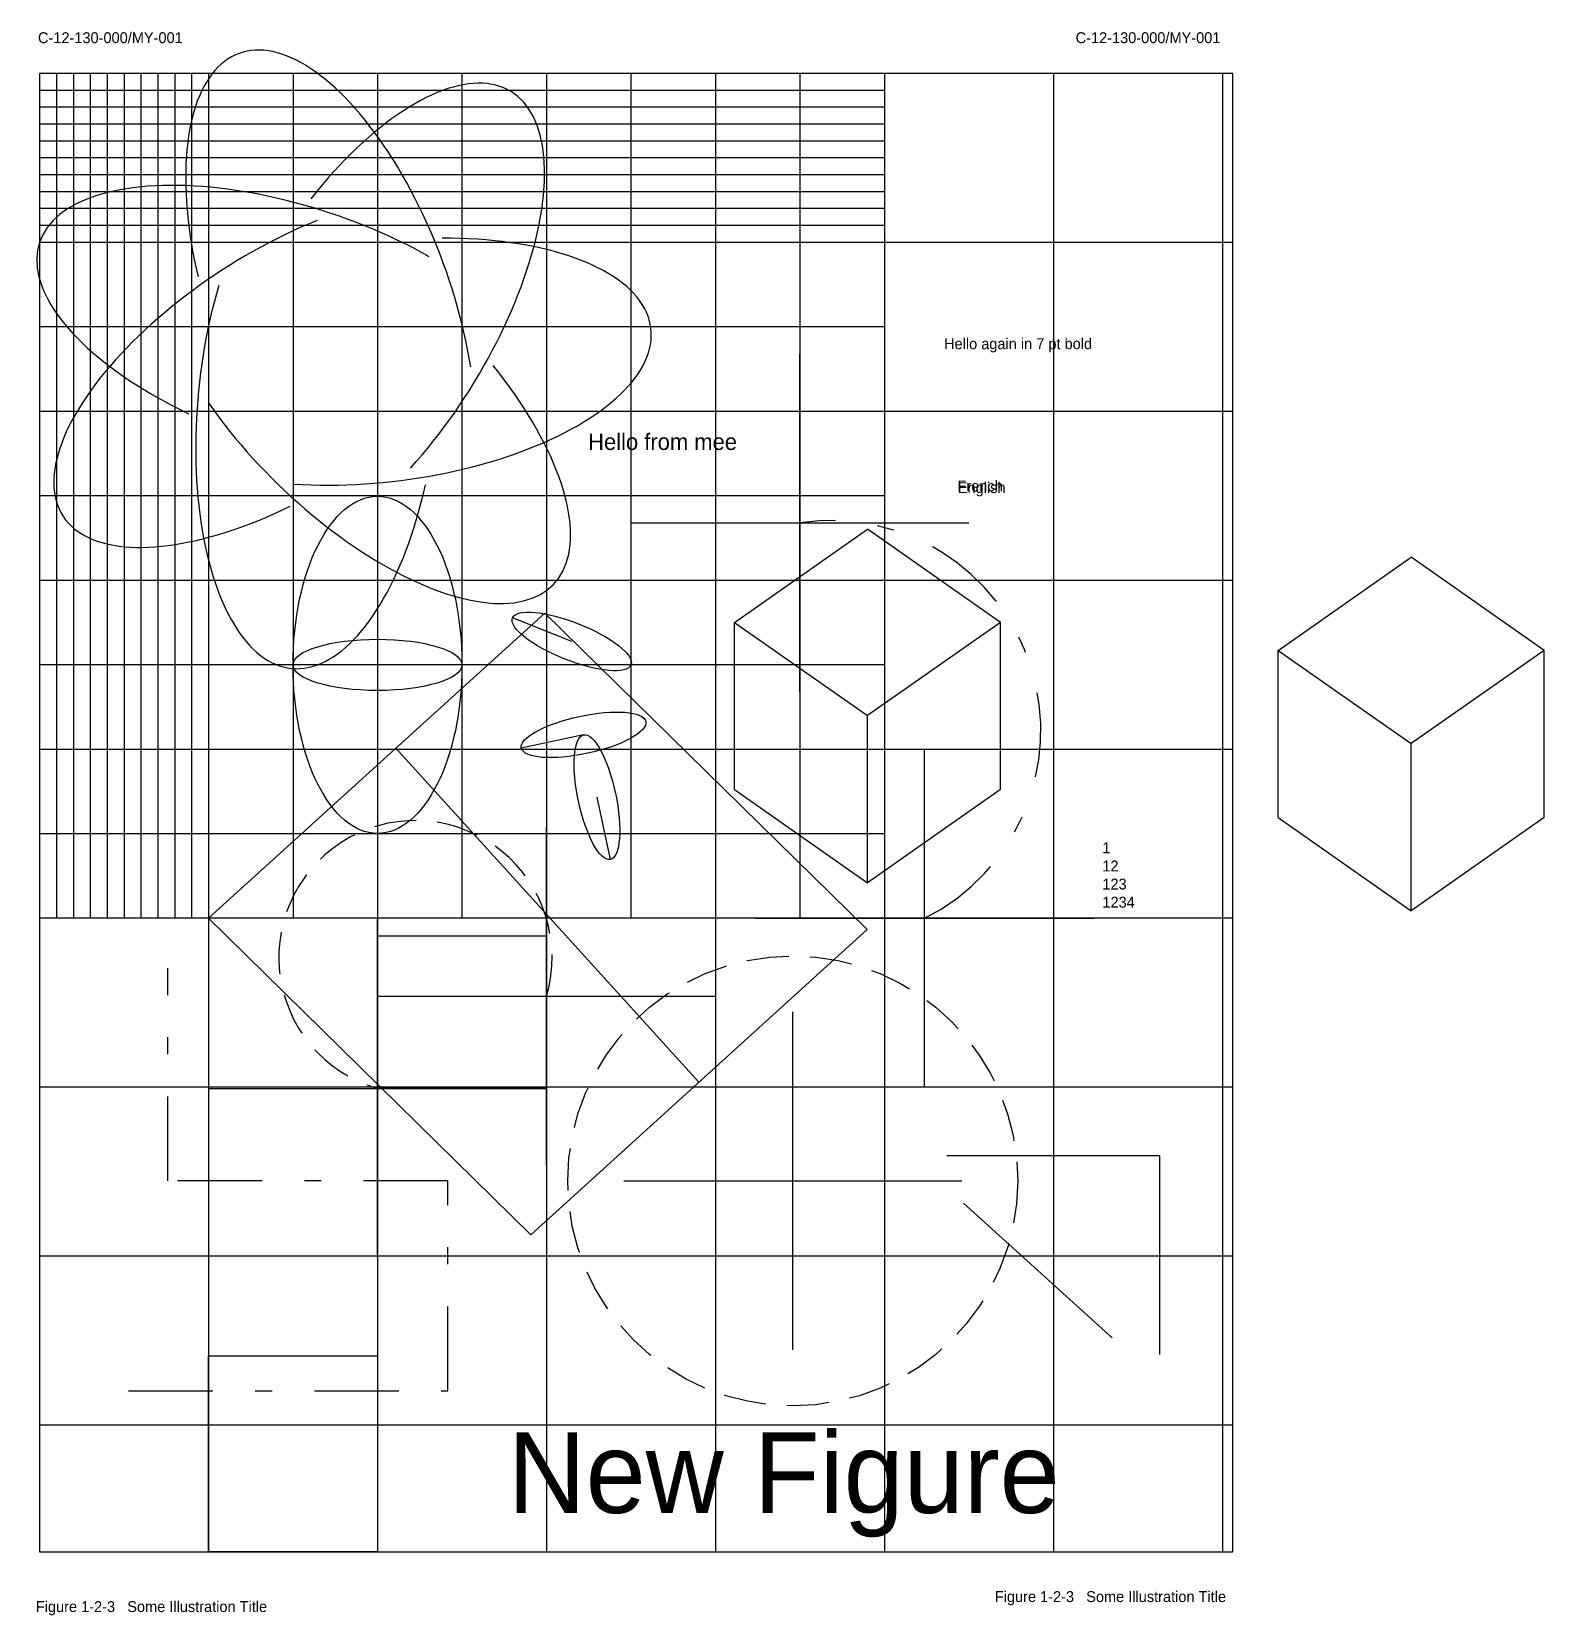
# Model space of a CAD drawing. Header units: inches. Extents: x -0.05 to 8.91, y -0.38 to 9.
import ezdxf

# ---------------------------------------------------------------- set-up
doc = ezdxf.new("R2010")
doc.units = ezdxf.units.IN
doc.header["$MEASUREMENT"] = 0
doc.header["$XCLIPFRAME"] = 2
doc.header["$PDMODE"] = 2
doc.linetypes.add('DASHDOT', pattern=[1, 0.5, -0.25, 0, -0.25])
doc.linetypes.add('HIDDEN', pattern=[0.375, 0.25, -0.125])
for name, color, linetype in [('1', 2, 'Continuous'), ('3', 1, 'Continuous'), ('7', 5, 'Continuous'), ('arc', 3, 'DASHDOT'), ('circle', 1, 'HIDDEN'), ('english', 90, 'Continuous'), ('etext', 1, 'Continuous'), ('french', 231, 'Continuous'), ('Layer1', 3, 'Continuous'), ('lines', 2, 'DASHDOT'), ('xwire', 50, 'Continuous')]:
    doc.layers.add(name, color=color, linetype=linetype)
doc.styles.add('10PTE', font='househol.ttf', dxfattribs={"height": 0.0972})
doc.styles.add('7PTB', font='SWZ721N.TTF', dxfattribs={"height": 0.0644})
picture_1 = doc.add_image_def('image1.jpg', size_in_pixel=(123, 111))
picture_2 = doc.add_image_def('image2.png', size_in_pixel=(310, 360))

# ---------------------------------------------------------------- blocks, each defined once
blk = doc.blocks.new('cube block')
at = {"layer": '1'}
for p, q in [((0.6131797182272046, 1.751599770321735), (1.40036907856406, 2.302795694428082)), ((2.187558438900915, 1.751599770321735), (1.40036907856406, 2.302795694428082)), ((0.6131797182272046, 0.7616214237380117), (0.6131797182272046, 1.751599770321735))]:
    blk.add_line(p, q, dxfattribs=at)
at = {"layer": '3'}
for p, q in [((2.187558438900915, 0.7616214237380117), (2.187558438900915, 1.751599770321735)), ((0.6131797182272046, 0.7616214237380117), (1.40036907856406, 0.2104254996316652)), ((2.187558438900915, 0.7616214237380117), (1.40036907856406, 0.2104254996316652))]:
    blk.add_line(p, q, dxfattribs=at)
at = {"layer": '7'}
for p in [(0.6131797182272046, 1.751599770321735), (2.187558438900915, 1.751599770321735), (1.40036907856406, 0.2104254996316652)]:
    blk.add_line(p, (1.40036907856406, 1.200403846215389), dxfattribs=at)
blk = doc.blocks.new('rec')
at = {"layer": 'Layer1'}
for p, q in [((1.990244568674354, 1.806414059183019), (0, 0)), ((1.990244568674354, 1.806414059183019), (3.897562284906243, -0.0662903979534235)), ((2.902440000569065, -0.9694974275449331), (1.108943481426414, 1.006515042029392)), ((0, 0), (1.907317716231887, -1.872704457136443)), ((3.897562284906243, -0.0662903979534235), (1.907317716231887, -1.872704457136443))]:
    blk.add_line(p, q, dxfattribs=at)

msp = doc.modelspace()

# ---------------------------------------------------------------- linework, layer by layer
for p, q in [((7.0625, 8.75), (0, 8.75)), ((0, 8.75), (0, 0)), ((0.1, 8.75), (0.1, 3.75)), ((0.2, 8.75), (0.2, 3.75)), ((0.3, 8.75), (0.3, 3.75)), ((0.4, 8.75), (0.4, 3.75)), ((0.5, 8.75), (0.5, 3.75)), ((0.6000000000000001, 8.75), (0.6000000000000001, 3.75)), ((0.7000000000000001, 8.75), (0.7000000000000001, 3.75)), ((0.8, 8.75), (0.8, 3.75)), ((0.9, 8.75), (0.9, 3.75)), ((1, 8.75), (1, 0)), ((1.5, 8.75), (1.5, 3.75)), ((2, 8.75), (2, 0)), ((2.5, 8.75), (2.5, 3.75)), ((3, 8.75), (3, 0)), ((3.5, 8.75), (3.5, 3.75)), ((4, 8.75), (4, 0)), ((4.5, 8.75), (4.5, 3.75)), ((5, 8.75), (5, 0)), ((6, 8.75), (6, 0)), ((7, 8.75), (7, 0)), ((7.0625, 0), (7.0625, 8.75)), ((5, 8.65), (0, 8.65)), ((5, 8.55), (0, 8.55)), ((5, 8.45), (0, 8.45)), ((5, 8.35), (0, 8.35)), ((5, 8.25), (0, 8.25)), ((5, 8.15), (0, 8.15)), ((5, 8.05), (0, 8.05)), ((5, 7.95), (0, 7.95)), ((5, 7.849999999999997), (0, 7.849999999999997)), ((7.0625, 7.75), (0, 7.75)), ((5, 7.25), (0, 7.25)), ((7.0625, 6.75), (0, 6.75)), ((5, 6.25), (0, 6.25)), ((7.0625, 5.75), (0, 5.75)), ((5, 5.25), (0, 5.25)), ((7.0625, 4.75), (0, 4.75)), ((5, 4.25), (0, 4.25)), ((7.0625, 3.75), (0, 3.75)), ((7.0625, 2.75), (0, 2.75)), ((7.0625, 1.75), (0, 1.75)), ((7.0625, 0.75), (0, 0.75)), ((0, 0), (7.0625, 0))]:
    msp.add_line(p, q)
at = {"layer": '1'}
for p, q in [((7.331278584979183, 5.335850870395771), (8.11846794531604, 5.887046794502119)), ((8.905657305652895, 5.335850870395771), (8.11846794531604, 5.887046794502119)), ((7.331278584979183, 4.345872523812048), (7.331278584979183, 5.335850870395771))]:
    msp.add_line(p, q, dxfattribs=at)
at = {"layer": '3'}
for p, q in [((8.905657305652895, 4.345872523812048), (8.905657305652895, 5.335850870395771)), ((7.331278584979183, 4.345872523812048), (8.11846794531604, 3.794676599705703)), ((8.905657305652895, 4.345872523812048), (8.11846794531604, 3.794676599705703))]:
    msp.add_line(p, q, dxfattribs=at)
at = {"layer": '7'}
for p in [(7.331278584979183, 5.335850870395771), (8.905657305652895, 5.335850870395771), (8.11846794531604, 3.794676599705703)]:
    msp.add_line(p, (8.11846794531604, 4.784654946289427), dxfattribs=at)
at = {"layer": 'arc'}
msp.add_arc((4.683048594036788, 4.862090260270447), 1.24235038039979, 296.4722638486715, 98.47283911042184, dxfattribs=at)
at = {"layer": 'arc', "linetype": 'HIDDEN'}
msp.add_arc((2.224660322847801, 3.520012762442341), 0.8087309468580249, 343.4781837698531, 253.8714330251443, dxfattribs=at)
at = {"layer": 'circle'}
msp.add_circle((4.457285379581954, 2.196200162512813), 1.331443337161642, dxfattribs=at)
at = {"layer": 'etext'}
for p, q in [((3.1493246794403, 5.38869780330625), (2.798649358880602, 5.527395606612502)), ((3.219652891099997, 4.835898384841827), (2.850908535535013, 4.756918252336278)), ((3.298633023605546, 4.467154029276846), (3.377613156111096, 4.098409673711866))]:
    msp.add_line(p, q, dxfattribs=at)
for centre, major_axis in [((1.724185130311107, 7.384057202857728), (0.5443189615540839, -1.484492124631411)), ((1.968772414434224, 7.292365508926807), (-0.8212453570253849, -1.351131401294577)), ((1.5, 7.25), (1.5, -0.5)), ((1.465032999168426, 6.991141708374077), (1.326150444022115, 0.8610023227726777)), ((2.0495826387533, 7.043970633906915), (-1.568395171412405, -0.2003411747251268)), ((1.645614992639389, 6.802407901321132), (0.1536825551564407, 1.57365233525089)), ((1.905764056127899, 6.825918985020082), (-1.134511432294849, 1.101310042627547))]:
    msp.add_ellipse(centre, major_axis=major_axis, ratio=0.4480970046930466, start_param=1.158715350733735, end_param=4.441799023948148, dxfattribs=at)
for centre, major_axis, ratio in [((2, 5.25), (0, -0.9976856648330992), 0.5011598518694202), ((3.1493246794403, 5.38869780330625), (0.3506753205596986, -0.1386978033062522), 0.296683800686609), ((2, 5.25), (-0.5, 0), 0.3035625781503342), ((3.219652891099997, 4.835898384841827), (0.3687443555649807, 0.0789801325055498), 0.296683800686609), ((3.298633023605546, 4.467154029276846), (-0.0789801325055498, 0.3687443555649807), 0.296683800686609)]:
    msp.add_ellipse(centre, major_axis=major_axis, ratio=ratio, dxfattribs=at)
for p in [(4.499999999999995, 6.090881406031456), (5.236844333178137, 3.75), (2.999999999999998, 3.290025524884681), (1.999999999999999, 2.743112843698749), (4.457285379581954, 2.196200162512813)]:
    msp.add_point(p, dxfattribs=at)
at = {"layer": 'lines'}
for p, q in [((0.7585270342179627, 2.196200152195434), (0.7585270342179627, 3.455756656229546)), ((2.417163080651711, 2.196200152195434), (0.7585270342179627, 2.196200152195434)), ((2.417163080651711, 0.953216790439427), (2.417163080651711, 2.196200152195434)), ((0.5263179854534457, 0.953216790439427), (2.417163080651711, 0.953216790439427))]:
    msp.add_line(p, q, dxfattribs=at)
at = {"layer": 'xwire'}
for p, q in [((6.62990646944808, 2.345155089242389), (5.369341302214706, 2.345155089242389)), ((6.62990646944808, 1.16842826247486), (6.62990646944808, 2.345155089242389)), ((6.347937948577603, 1.26786995987935), (5.468859605856478, 2.063403602670469))]:
    msp.add_line(p, q, dxfattribs=at)

# ---------------------------------------------------------------- block references
at = {"layer": 'french'}
msp.add_blockref('rec', (1, 3.75), dxfattribs=at)
at = {"layer": 'xwire'}
msp.add_blockref('cube block', (3.5, 3.75), dxfattribs=at)

# ---------------------------------------------------------------- texts
at = {"layer": '7', "style": '7PTB'}
msp.add_text('New Figure', height=0.4778470491099906, dxfattribs=at).set_placement((2.770587804065475, 0.2306926478982127))
at = {"layer": 'english', "style": '7PTB'}
for s, p in [('C-12-130-000/MY-001', (-0.0095230677109441, 8.929570079769467)), ('English', (5.434563983646683, 6.266833461297712)), ('Figure 1-2-3   Some Illustration Title', (-0.0219917664451614, -0.3555872218627769))]:
    msp.add_text(s, height=0.0644, dxfattribs=at).set_placement(p)
at = {"layer": 'etext'}
for s, height, style, p in [('Hello again in 7 pt bold', 0.0644, '7PTB', (5.352948857560406, 7.118414320676094)), ('Hello from mee', 0.0972, '10PTE', (3.24648108500363, 6.521782300254192))]:
    msp.add_text(s, height=height, dxfattribs=dict(at, style=style)).set_placement(p)
at = {"layer": 'french', "style": '7PTB'}
for s, p in [('C-12-130-000/MY-001', (6.131759031598817, 8.929570079769467)), ('French', (5.432603847147909, 6.276292537058825)), ('Figure 1-2-3   Some Illustration Title', (5.653335499707672, -0.2964144534863386))]:
    msp.add_text(s, height=0.0644, dxfattribs=at).set_placement(p)
at = {"layer": 'xwire', "style": '7PTB'}
for s, p in [('1', (6.290068519047942, 4.135254218566603)), ('12', (6.290068519047942, 4.027920885233271)), ('123', (6.290068519047942, 3.920587551899938)), ('1234', (6.290068519047942, 3.813254218566603))]:
    msp.add_text(s, height=0.0644, dxfattribs=at).set_placement(p)

# ---------------------------------------------------------------- pictures from other files: only their frames are drawn
at = {"layer": 'etext'}
image = msp.add_image(picture_1, insert=(1.999999999999999, 2.743112843698749), size_in_units=(0.999999999999999, 0.902439024390243), dxfattribs=at)
image.set_boundary_path([(-0.5, -0.5), (122.5, 110.4999999999999)])
image.dxf.clipping = 0
at = {"layer": 'xwire'}
image = msp.add_image(picture_2, insert=(1, 0), size_in_units=(0.9999999999999991, 1.1612903225806441), dxfattribs=at)
image.dxf.flags = 7

doc.saveas('drawing.dxf')
